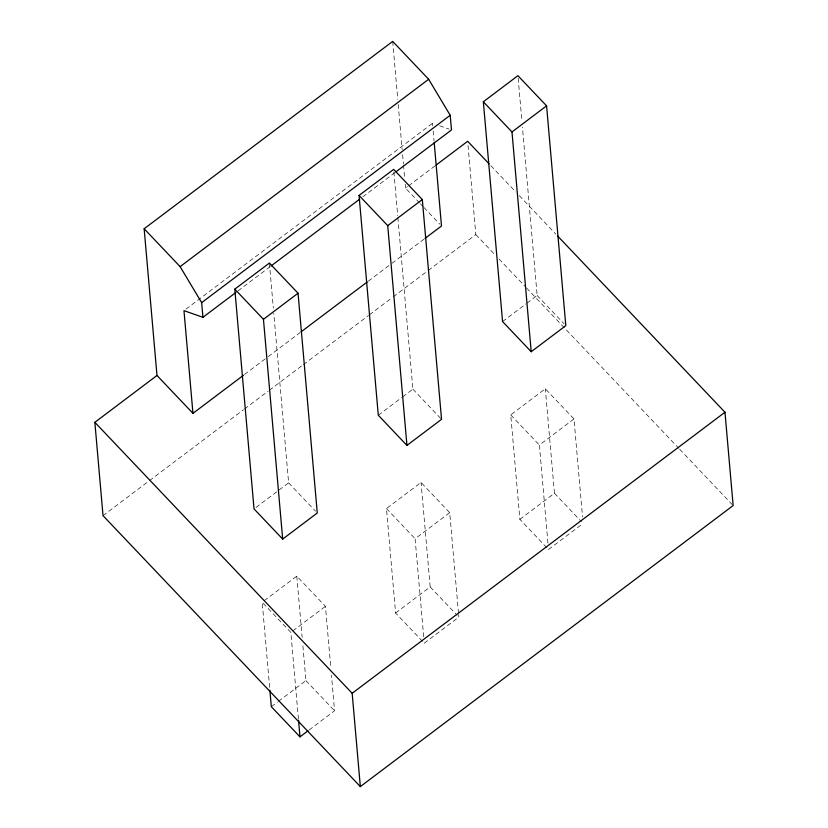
<?xml version="1.0" encoding="UTF-8"?>
<svg xmlns="http://www.w3.org/2000/svg" width="828" height="828" viewBox="0 0 828 828"><rect width="100%" height="100%" fill="white"/><g stroke="black" fill="none" stroke-linecap="round" stroke-linejoin="round"><path stroke-width="0.62" stroke-dasharray="4.14 3.1" d="M186.031 309.092L432.506 123.289L434.876 124.117M238.009 290.876L269.98 266.782M362.799 196.816L394.759 172.71M419.568 202.901L405.534 188.122L407.562 186.579M408.587 185.814L435.073 165.848M244.519 374.484L267.206 357.375M268.241 356.599L300.212 332.494M368.274 281.189L390.961 264.08M391.996 263.304L423.957 239.209M103.024 515.637L148.46 481.378M149.495 480.602L243.473 409.756M244.498 408.98L268.251 391.075M269.286 390.298L302.334 365.386M303.369 364.599L368.429 315.561M369.464 314.775L392.182 297.645M393.207 296.869L427.289 271.18M428.324 270.404L475.831 234.593L467.996 145.107M256.059 507.388L288.62 482.838L273.778 313.181M378.292 415.232L401.694 397.595M402.719 396.829L412.893 389.16L397.823 216.926M502.565 321.554L525.966 303.907M526.981 303.141L537.155 295.472L522.427 127.098M264.225 600.693L296.786 576.153L325.435 606.324L330.786 667.471M422.518 641.358L395.598 613.01L386.459 508.547L421.048 482.465L449.707 512.646L458.515 613.279M546.78 547.67L519.87 519.332L510.731 414.869L545.321 388.787L573.97 418.958L582.56 517.055M292.874 630.874L325.435 606.324M423.698 636.815L415.107 538.717L449.707 512.646M547.96 543.137L539.38 445.04L573.97 418.958M271.325 706.698L277.432 702.092M278.446 701.326L305.925 680.616L302.696 643.666M395.598 613.01L430.187 586.928L421.048 482.465M519.87 519.332L554.46 493.25L545.321 388.787M309.144 729.965L334.574 710.786L331.459 675.12M424.246 643.18L458.847 617.108L458.619 614.552M548.519 549.502L583.109 523.42M439.627 125.784L449.107 129.116M490.818 165.652L515.74 191.91M519.301 195.656L555.805 234.096M537.155 295.472L564.075 323.82M475.831 234.593L494.523 254.279M498.974 258.967L525.687 287.099M526.577 288.03L678.825 448.362M679.716 449.293L733.142 505.556M420.438 203.823L423.077 206.596M423.946 207.517L439.74 224.14M510.731 414.869L539.38 445.04M554.46 493.25L581.38 521.599M412.893 389.16L441.541 419.33M386.459 508.547L415.107 538.717M430.187 586.928L457.108 615.276M288.62 482.838L315.54 511.186M305.925 680.616L334.574 710.786M518.152 78.256L521.868 120.671M432.506 123.289L432.733 125.856M433.179 130.99L434.079 141.257M392.689 41.4L397.761 99.319M398.206 104.463L402.149 149.506M402.605 154.66L403.391 163.665M403.505 164.948L404.519 176.54M405.192 184.261L405.534 188.122M393.89 171.945L397.709 215.642M269.39 263.056L273.323 308.037M296.786 576.153L302.137 637.301M298.422 719.035L290.845 632.406L262.186 602.225L269.773 688.855"/><path stroke-width="1.24" d="M243.484 375.26L192.955 413.348L156.989 375.477L144.155 228.766L392.689 41.4L428.656 79.271L450.204 115.278L451.488 129.955L395.794 171.934M144.155 228.766L180.121 266.637L428.656 79.271M192.955 413.348L183.971 310.655L202.943 317.31L201.659 302.644L450.204 115.278M234.8 289.138L269.39 263.056L298.049 293.226L317.269 513.008L282.679 539.09L254.03 508.92L234.8 289.138L263.449 319.308L282.679 539.09M359.062 195.449L393.662 169.367L422.311 199.548L441.541 419.33L406.952 445.412L378.292 415.232L359.062 195.449L387.721 225.63L406.952 445.412M483.335 101.772L517.924 75.69L546.583 105.86L565.814 325.642L531.214 351.724L502.565 321.554L483.335 101.772L511.983 131.942L531.214 351.724M202.943 317.31L235.949 292.439M271.015 266.005L359.704 199.144M557.586 235.97L724.976 412.24L733.142 505.556L360.335 786.6L103.024 515.637L94.858 422.321L156.989 375.477M436.087 165.082L467.665 141.277L489.027 163.778M263.449 319.308L298.049 293.226M387.721 225.63L422.311 199.548M511.983 131.942L546.583 105.86M301.237 331.717L367.239 281.965M424.992 238.433L441.49 225.992L434.193 142.54M360.335 786.6L352.169 693.284L724.976 412.24M269.876 690.128L271.325 706.698L299.984 736.868L308.119 730.731M94.858 422.321L352.169 693.284M180.121 266.637L201.659 302.644M298.535 720.308L299.984 736.868"/></g></svg>
